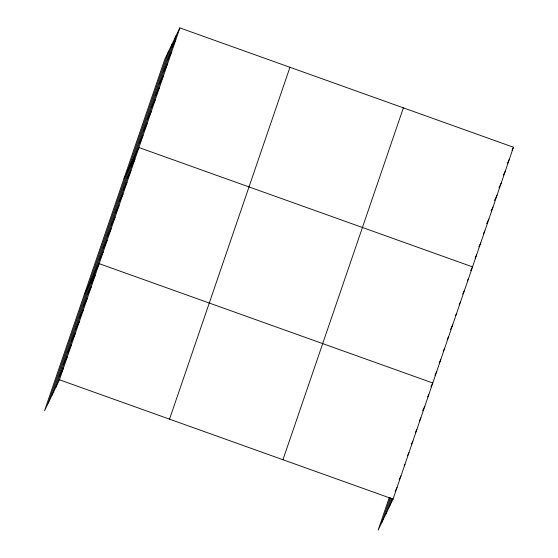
<?xml version="1.0" encoding="UTF-8"?>
<svg xmlns="http://www.w3.org/2000/svg" width="558" height="558" viewBox="0 0 558 558"><rect width="100%" height="100%" fill="white"/><g stroke="black" fill="none" stroke-linecap="round" stroke-linejoin="round"><path stroke-width="0.84" d="M48.218 403.085L168.649 51.21M52.027 395.183L172.45 43.308M55.723 387.503L176.147 35.628M179.864 27.9L164.952 58.89L44.528 410.765L59.441 379.775L179.864 27.9L513.472 147.235L393.048 499.11L378.136 530.1L389.261 497.59M169.534 419.156L289.958 67.281M282.955 459.729L403.385 107.854M381.825 522.428L390.307 497.652M385.634 514.518L391.2 498.259M389.331 506.838L392.239 498.329M172.052 47.59L175.77 39.862M167.958 59.56L171.676 51.824M163.864 71.522L167.581 63.793M159.769 83.484L163.487 75.755M155.675 95.446L159.393 87.718M151.581 107.415L155.298 99.68M147.486 119.377L151.204 111.649M143.392 131.339L147.11 123.611M139.298 143.301L143.015 135.573M124.009 178.525L138.921 147.535L472.528 266.877L470.666 270.742M131.228 166.877L134.945 159.149M127.252 178.49L130.977 170.762M123.276 190.104L127.001 182.375M119.307 201.717L123.025 193.982M115.332 213.323L119.049 205.595M111.356 224.937L115.081 217.208M107.38 236.55L111.105 228.822M103.411 248.164L107.129 240.435M99.436 259.777L103.153 252.042M84.265 294.645L99.184 263.655L432.785 382.99L430.929 386.854M91.484 282.997L95.209 275.268M87.515 294.61L91.233 286.882M83.54 306.223L87.257 298.488M79.564 317.83L83.282 310.102M75.588 329.443L79.313 321.715M71.619 341.057L75.337 333.328M67.644 352.67L71.361 344.942M63.668 364.283L67.385 356.548M59.692 375.89L63.417 368.161M511.986 150.332L513.472 147.235M507.522 163.069L509.377 159.204M503.421 175.031L505.283 171.167M498.957 187.767L501.189 183.129M494.493 200.503L497.094 195.091M491.138 210.924L493 207.053M486.674 223.66L488.906 219.022M483.326 234.074L484.811 230.984M478.855 246.81L480.717 242.946M475.137 258.005L476.623 254.908M467.437 280.807L468.553 278.484M462.721 293.961L464.584 290.097M459.115 304.801L460.608 301.711M455.516 315.64L456.632 313.324M450.425 329.569L452.657 324.93M447.195 339.641L448.681 336.544M443.219 351.247L444.712 348.157M439.251 362.86L440.736 359.77M434.905 375.248L436.761 371.384M427.7 396.926L428.816 394.604M422.608 410.855L424.84 406.217M419.379 420.92L420.865 417.83M415.403 432.534L416.889 429.437M411.427 444.147L412.92 441.05M407.459 455.753L408.944 452.664M404.229 465.818L404.969 464.277M399.137 479.754L400.993 475.89M395.162 491.368L397.024 487.497M59.441 379.775L393.048 499.11"/></g></svg>
